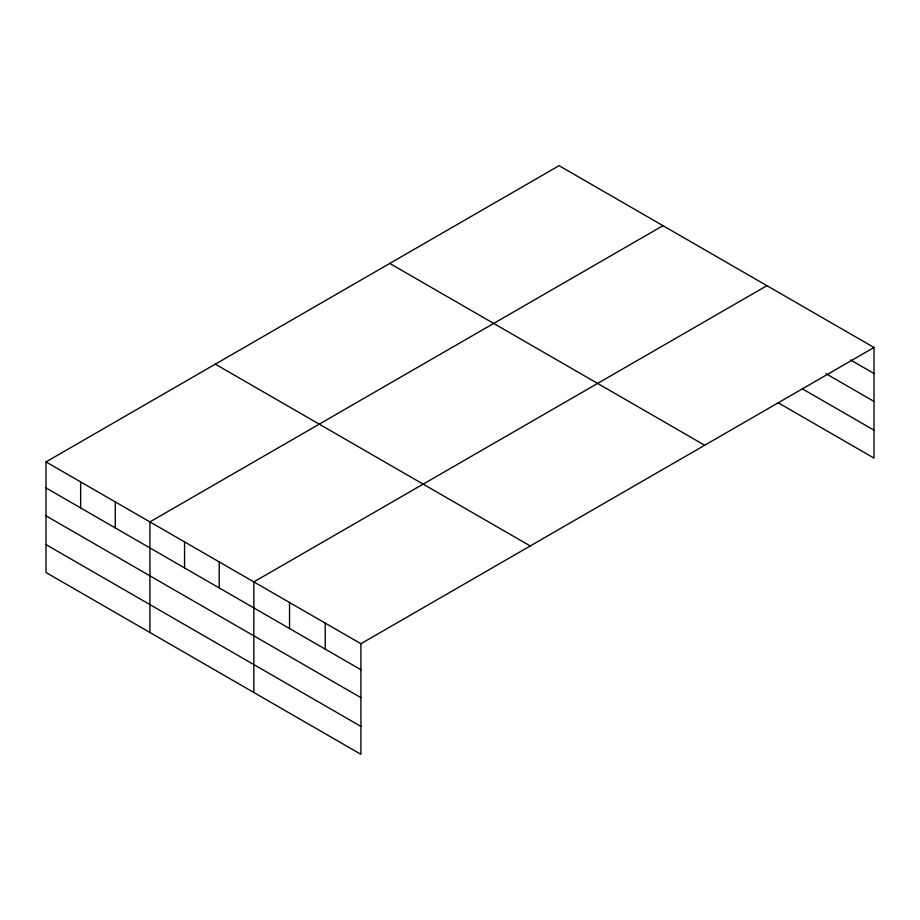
<?xml version="1.0" encoding="UTF-8"?>
<svg xmlns="http://www.w3.org/2000/svg" width="920" height="920" viewBox="0 0 920 920"><rect width="100%" height="100%" fill="white"/><g stroke="black" fill="none" stroke-linecap="round" stroke-linejoin="round"><path stroke-width="1.38" d="M874 347.495L559.084 165.68L46 461.909L46 572.504L360.916 754.319L360.916 643.724L874 347.495L874 458.091L778.009 402.672M663.009 225.676L149.925 521.904L149.925 632.511M766.935 285.671L253.839 581.9L253.839 692.507M850.62 360.007L874 373.508M825.999 373.716L874 401.419M802.619 388.976L874 430.18M389.769 263.43L704.685 445.245M215.314 364.147L530.231 545.962M46 461.909L360.916 643.724M46 487.922L360.916 669.737M46 515.832L360.916 697.647M46 544.594L360.916 726.409M325.22 623.116L325.22 649.129M289.536 602.508L289.536 628.532M219.202 561.901L219.202 587.926M184.564 541.903L184.564 567.928M115.276 501.906L115.276 527.919M80.638 481.907L80.638 507.921"/></g></svg>
